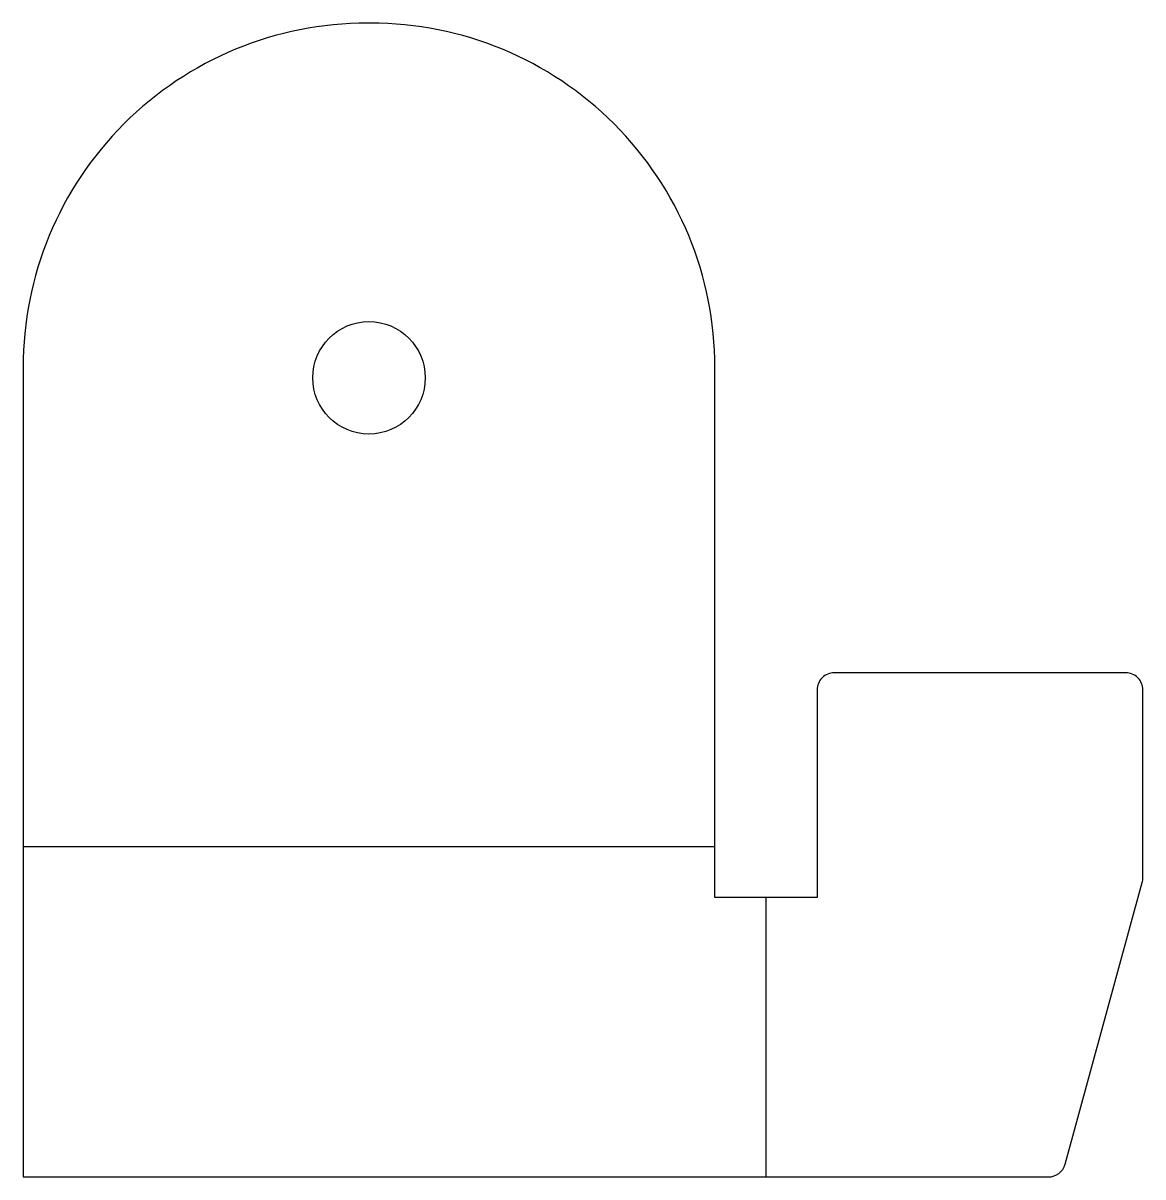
# Model space of a CAD drawing. Extents: x -20 to 44.7, y -22 to 44.7.
import ezdxf

# ---------------------------------------------------------------- set-up
doc = ezdxf.new("R2010")
doc.units = 0

msp = doc.modelspace()

# ---------------------------------------------------------------- linework, layer by layer
at = {"layer": '1'}
msp.add_lwpolyline([(44.746, 6.14, 0.414214), (43.746, 7.14), (26.906, 7.14, 0.414214), (25.906, 6.14), (25.906, -5.86), (20, -5.86), (20, 24.786, 0.414214), (0.1, 44.686), (-0.1, 44.686, 0.414214), (-20, 24.786), (-20, -22), (39.283, -22, 0.337828), (40.248, -21.264), (44.711, -4.99, 0.067008), (44.746, -4.725)], format="xyb", close=True, dxfattribs=at)
msp.add_circle((0, 24.186), 3.25, dxfattribs=at)
at = {"layer": '2'}
for p, q in [((-20, -2.907), (20, -2.907)), ((22.953, -5.86), (22.953, -22))]:
    msp.add_line(p, q, dxfattribs=at)

doc.saveas('drawing.dxf')
